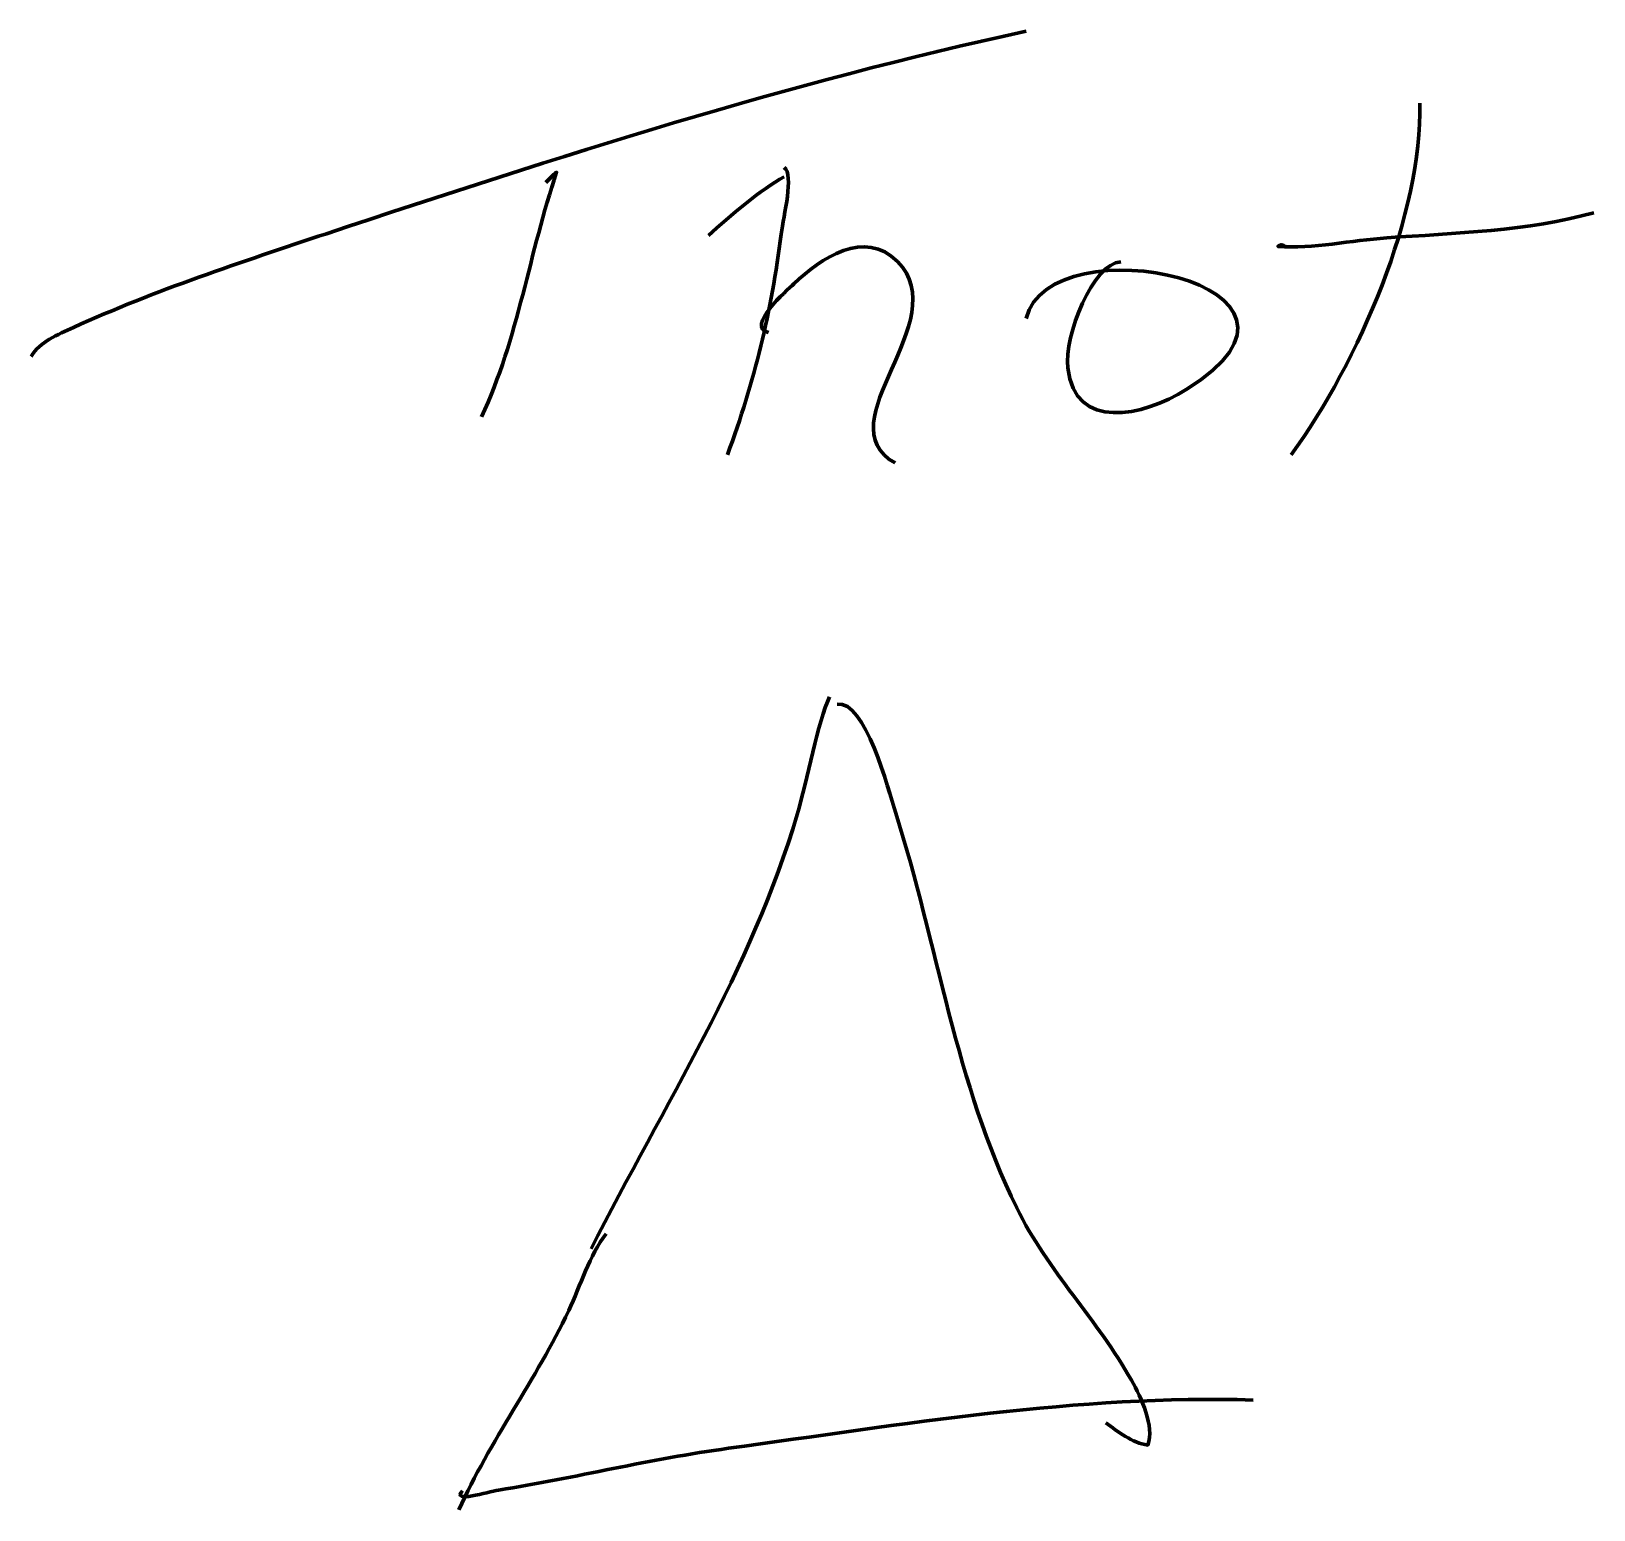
# Model space of a CAD drawing. Header units: inches. Extents: x 71 to 484, y -486 to -95.
import ezdxf

# ---------------------------------------------------------------- set-up
doc = ezdxf.new("R2010")
doc.units = ezdxf.units.IN
doc.header["$MEASUREMENT"] = 0
doc.layers.add('Layer 2', color=7, linetype='Continuous')

msp = doc.modelspace()

# ---------------------------------------------------------------- linework, layer by layer
at = {"layer": 'Layer 2', "color": 250, "lineweight": 106, "true_color": 0x231f20}
for points, knots in [([(71, -181), (73.29, -177.11), (77.94, -175.25), (82.21, -173.31), (103.61, -163.6), (126.74, -155.93), (149.01, -148.54), (209.84, -128.36), (271.27, -108.5), (334, -95)], [0, 0, 0, 0, 1, 1, 1, 2, 2, 2, 3, 3, 3, 3]), ([(270, -131), (272.71, -133.01), (269.85, -143.64), (269.22, -148.63), (266.65, -169.01), (262.2, -187.72), (255, -207)], [0, 0, 0, 0, 1, 1, 1, 2, 2, 2, 2]), ([(207, -135), (207.95, -134.05), (208.79, -133.1), (209.87, -132.3), (202.74, -153.19), (199.7, -176.27), (190, -197)], [0, 0, 0, 0, 1, 1, 1, 2, 2, 2, 2]), ([(403, -152), (401.94, -151.84), (401.47, -151.05), (400.52, -151.89), (409.7, -152.59), (420.06, -150.28), (429.3, -149.64), (447.04, -148.4), (466.8, -147.83), (484, -143)], [0, 0, 0, 0, 1, 1, 1, 2, 2, 2, 3, 3, 3, 3]), ([(265.83, -174.66), (259.71, -173.3), (270.75, -163.48), (272.55, -161.79), (279.75, -155.01), (291.27, -147.1), (299.98, -155.9), (315.43, -171.54), (280.49, -198.63), (299.33, -209.16)], [0, 0, 0, 0, 1, 1, 1, 2, 2, 2, 3, 3, 3, 3]), ([(359, -156), (351.65, -156.28), (344.01, -175.56), (344.98, -184.04), (346.89, -200.74), (364.69, -196.97), (376.29, -189.77), (421.59, -161.65), (339.8, -145.33), (334, -171)], [0, 0, 0, 0, 1, 1, 1, 2, 2, 2, 3, 3, 3, 3]), ([(282, -271), (279, -277.4), (276.06, -293.23), (273.44, -302.16), (261.47, -343.07), (238.03, -379.27), (219, -417)], [0, 0, 0, 0, 1, 1, 1, 2, 2, 2, 2]), ([(284, -273), (291.41, -271.69), (297.46, -295.35), (299.51, -301.78), (310.48, -336.3), (315.39, -373.43), (331.48, -406.17), (339.73, -422.94), (352.89, -435.8), (361.82, -451.77), (364.45, -456.48), (367.93, -463.92), (366.12, -468.9), (361.96, -468.35), (358.28, -465.31), (355, -463)], [0, 0, 0, 0, 1, 1, 1, 2, 2, 2, 3, 3, 3, 4, 4, 4, 5, 5, 5, 5]), ([(223, -413), (218.44, -418.71), (216.24, -426.66), (213.07, -433.34), (204.47, -451.46), (192.21, -467.96), (184, -486)], [0, 0, 0, 0, 1, 1, 1, 2, 2, 2, 2]), ([(185, -481), (181.87, -484.32), (191.7, -481.28), (194.51, -480.82), (214.85, -477.53), (234.79, -472.55), (255.3, -469.75), (300.47, -463.6), (348.26, -455.46), (394, -457)], [0, 0, 0, 0, 1, 1, 1, 2, 2, 2, 3, 3, 3, 3])]:
    msp.add_open_spline(points, degree=3, knots=knots, dxfattribs=at)
for points in [[(438, -114), (438.86, -142.87), (421.94, -182.45), (404, -207)], [(270, -133.5), (263.97, -136.7), (255.68, -143.89), (250, -149)]]:
    msp.add_open_spline(points, degree=3, dxfattribs=at)

doc.saveas('drawing.dxf')
